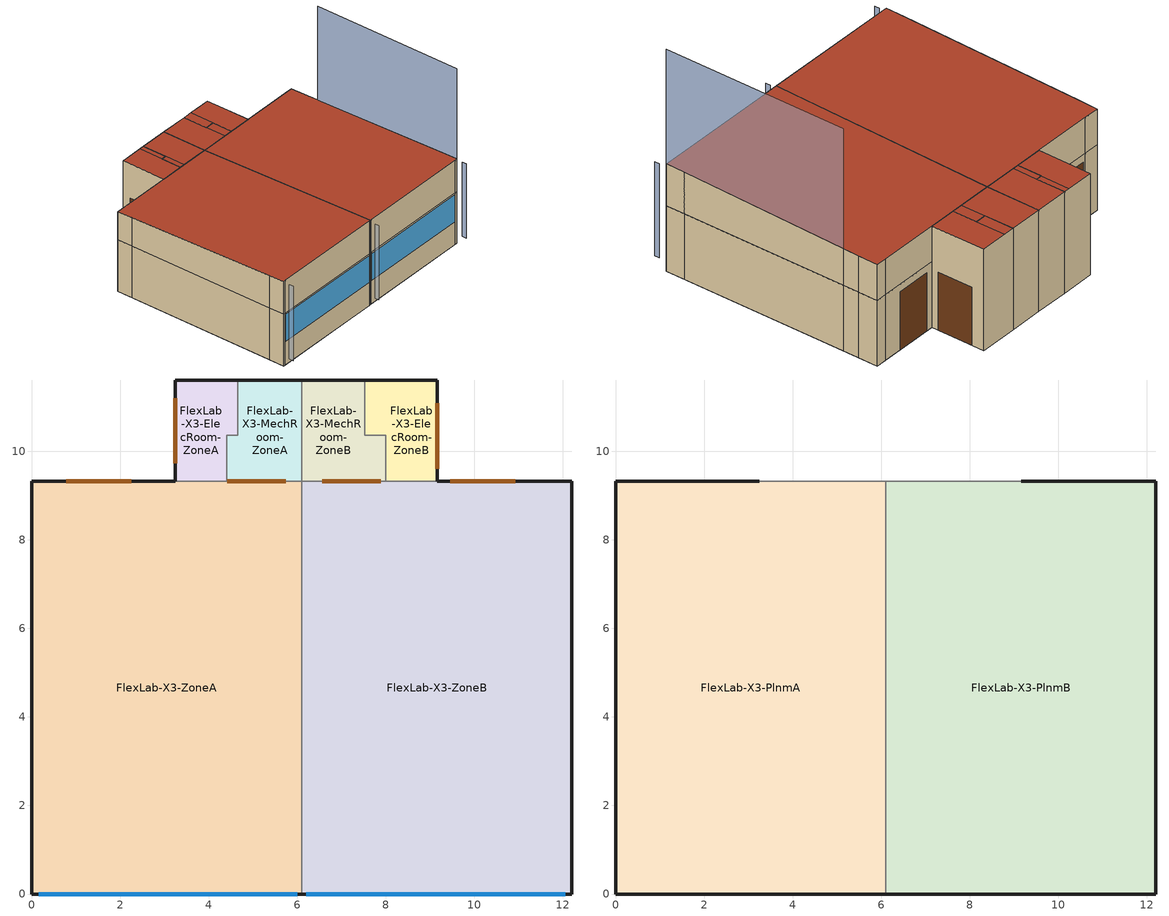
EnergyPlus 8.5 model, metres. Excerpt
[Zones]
FlexLab-X3-ElecRoom-ZoneA
 floor ground (FLOOR-SLAB): 4.66,11.61 4.66,10.36 4.41,10.36 4.41,9.32 3.24,9.32 3.24,11.61 z0
 wall outside (ZoneA-NorthWall-ElecRoom-Const): 4.66,11.61 3.24,11.61 z0:4.24
 wall outside (ZoneA-WestWall-ElecRoom-Const): 3.24,11.61 3.24,9.32 z0:4.24
 wall to FlexLab-X3-MechRoom-ZoneA (ZoneA-E1Wall-ElecRoom-Const): 4.41,9.32 4.41,10.36 z0:4.24
 wall to FlexLab-X3-MechRoom-ZoneA (ZoneA-E2Wall-ElecRoom-Const): 4.66,10.36 4.66,11.61 z0:4.24
 wall to FlexLab-X3-ZoneA (ZoneA-S1WALL-ElecRoom-Const): 3.24,9.32 4.41,9.32 z0:2.74
 wall to FlexLab-X3-MechRoom-ZoneA (ZoneA-S2Wall-ElecRoom-Const): 4.41,10.36 4.66,10.36 z0:4.24
 wall to FlexLab-X3-PlnmA (ZoneA-S1WALL-ElecRoom-Const): 3.24,9.32 4.41,9.32 z2.74:4.24
 door (AllDoor): 3.24,11.2 3.24,9.73 z0:2.43
 roof outside (Roof-Const): 4.41,9.32 4.41,11.61 3.24,11.61 3.24,9.32 z4.24; 4.66,10.36 4.66,11.61 4.41,11.61 4.41,10.36 z4.24
FlexLab-X3-ElecRoom-ZoneB
 floor ground (FLOOR-SLAB): 9.17,11.61 9.17,9.32 8,9.32 8,10.36 7.53,10.36 7.53,11.61 z0
 wall outside (ZoneB-EastWall-ElecRoom-Const): 9.17,9.32 9.17,11.61 z0:4.24
 wall outside (ZoneB-NorthWall-ElecRoom-Const): 9.17,11.61 7.53,11.61 z0:4.24
 wall to FlexLab-X3-ZoneB (ZONEB-S1WALL-ElecRoom-Const): 8,9.32 9.17,9.32 z0:2.74
 wall to FlexLab-X3-MechRoom-ZoneB (ZoneB-S2Wall-ElecRoom-Const): 7.53,10.36 8,10.36 z0:4.24
 wall to FlexLab-X3-PlnmB (ZONEB-S1WALL-ElecRoom-Const): 8,9.32 9.17,9.32 z2.74:4.24
 wall to FlexLab-X3-MechRoom-ZoneB (ZoneB-W1Wall-ElecRoom-Const): 8,10.36 8,9.32 z0:4.24
 wall to FlexLab-X3-MechRoom-ZoneB (ZoneB-W2Wall-ElecRoom-Const): 7.53,11.61 7.53,10.36 z0:4.24
 door (AllDoor): 9.17,9.61 9.17,11.08 z0:2.43
 roof outside (Roof-Const): 8,10.36 8,11.61 7.53,11.61 7.53,10.36 z4.24; 9.17,9.32 9.17,11.61 8,11.61 8,9.32 z4.24
FlexLab-X3-MechRoom-ZoneA
 floor ground (FLOOR-SLAB): 6.1,11.61 6.1,9.32 4.41,9.32 4.41,10.36 4.66,10.36 4.66,11.61 z0
 wall outside (ZoneA-N1Wall-MechRoom-Const): 6.1,11.61 4.66,11.61 z0:4.24
 wall to FlexLab-X3-MechRoom-ZoneB (ZoneA-EastWall-MechRoom-Const): 6.1,9.32 6.1,11.61 z0:4.24
 wall to FlexLab-X3-ZoneA (ZoneA-S1WALL-MECHROOM-Const): 5.75,9.32 6.1,9.32 z0:2.74
 wall to FlexLab-X3-ZoneA (ZoneA-S2WALL-MECHROOM-Const): 4.41,9.32 5.75,9.32 z0:2.74
 wall to FlexLab-X3-PlnmA (ZoneA-S1WALL-MECHROOM-Const): 5.75,9.32 6.1,9.32 z2.74:4.24
 wall to FlexLab-X3-PlnmA (ZoneA-S2WALL-MECHROOM-Const): 4.41,9.32 5.75,9.32 z2.74:4.24
 door inside (AllDoor): 4.42,9.32 5.74,9.32 z0:2.43
 roof outside (Roof-Const): 4.66,9.32 4.66,10.36 4.41,10.36 4.41,9.32 z4.24; 6.1,9.32 6.1,11.61 4.66,11.61 4.66,9.32 z4.24
FlexLab-X3-MechRoom-ZoneB
 floor ground (FLOOR-SLAB): 7.53,11.61 7.53,10.36 8,10.36 8,9.32 6.1,9.32 6.1,11.61 z0
 wall outside (ZoneB-N1Wall-MechRoom-Const): 7.53,11.61 6.1,11.61 z0:4.24
 wall to FlexLab-X3-ZoneB (ZoneB-S1WALL-MECHROOM-Const): 6.1,9.32 6.46,9.32 z0:2.74
 wall to FlexLab-X3-ZoneB (ZoneB-S2WALL-MECHROOM-Const): 6.46,9.32 8,9.32 z0:2.74
 wall to FlexLab-X3-PlnmB (ZoneB-S1WALL-MECHROOM-Const): 6.1,9.32 6.46,9.32 z2.74:4.24
 wall to FlexLab-X3-PlnmB (ZoneB-S2WALL-MECHROOM-Const): 6.46,9.32 8,9.32 z2.74:4.24
 door inside (AllDoor): 6.57,9.32 7.89,9.32 z0:2.43
 roof outside (Roof-Const): 7.53,9.32 7.53,11.61 6.1,11.61 6.1,9.32 z4.24; 8,9.32 8,10.36 7.53,10.36 7.53,9.32 z4.24
FlexLab-X3-ZoneA
 floor ground (FLOOR-SLAB): 6.1,9.32 6.1,0 0,0 0,9.32 z0
 wall outside (ZoneA-N1Wall-Const): 0.65,9.32 0,9.32 z0:2.74
 wall outside (ZoneA-N2Wall-Const): 3.24,9.32 0.65,9.32 z0:2.74
 wall outside (ZoneA-S1Wall-Const): 6.05,0 6.1,0 z0:2.74
 wall outside (ZoneA-S2Wall-Const): 0.12,0 6.05,0 z0:2.74
 wall outside (ZoneA-S3Wall-Const): 0,0 0.12,0 z0:2.74
 wall outside (ZoneA-W1Wall-Const): 0,0.8 0,0 z0:2.74
 wall outside (ZoneA-W2Wall-Const): 0,8.52 0,0.8 z0:2.74
 wall outside (ZoneA-W3Wall-Const): 0,9.32 0,8.52 z0:2.74
 wall to FlexLab-X3-ZoneB (ZoneA-E1Wall-Const): 6.1,0 6.1,0.8 z0:2.74
 wall to FlexLab-X3-ZoneB (ZoneA-E2Wall-Const): 6.1,0.8 6.1,8.78 z0:2.74
 wall to FlexLab-X3-ZoneB (ZoneA-E3Wall-Const): 6.1,8.78 6.1,9.32 z0:2.74
 window (GlzSys_A): 0.16,0 6.01,0 z1.24:2.67
 door (AllDoor): 2.25,9.32 0.78,9.32 z0:2.43
FlexLab-X3-ZoneB
 floor ground (FLOOR-SLAB): 12.2,9.32 12.2,0 6.1,0 6.1,9.32 z0
 wall outside (ZoneB-E3Wall-Const): 12.2,8.52 12.2,9.32 z0:2.74
 wall outside (ZoneB-N1Wall-Const): 12.2,9.32 11.76,9.32 z0:2.74
 wall outside (ZoneB-N2Wall-Const): 11.76,9.32 9.17,9.32 z0:2.74
 wall outside (ZoneB-S1Wall-Const): 12.1,0 12.2,0 z0:2.74
 wall outside (ZoneB-S2Wall-Const): 6.17,0 12.1,0 z0:2.74
 wall outside (ZoneB-S3Wall-Const): 6.1,0 6.17,0 z0:2.74
 wall outside (ZoneB-E2Wall-Const): 12.2,7.82 12.2,8.52 z0:2.74
 wall othersidecoefficients (ZoneB-E1Wall-Const): 12.2,0 12.2,0.8 z0:2.74
 wall othersidecoefficients (ZoneB-E2Wall-Const): 12.2,0.8 12.2,7.82 z0:2.74
 window (GlzSys_B): 6.21,0 12.06,0 z1.24:2.67
 door (AllDoor): 10.93,9.32 9.46,9.32 z0:2.43
FlexLab-X3-PlnmA
 floor to FlexLab-X3-ZoneA (Ceiling-Const): 6.1,9.32 6.1,0 0,0 0,9.32 z2.74
 wall outside (ZoneA-N1Wall-Const): 0.65,9.32 0,9.32 z2.74:4.24
 wall outside (ZoneA-N2Wall-Const): 3.24,9.32 0.65,9.32 z2.74:4.24
 wall outside (ZoneA-S1Wall-Const): 6.05,0 6.1,0 z2.74:4.5
 wall outside (ZoneA-S2Wall-Const): 0.12,0 6.05,0 z2.74:4.5
 wall outside (ZoneA-S3Wall-Const): 0,0 0.12,0 z2.74:4.5
 wall outside (ZoneA-W1Wall-Const): 0,0,4.5 0,0.8,4.47 0,0.8,2.74 0,0,2.74
 wall outside (ZoneA-W2Wall-Const): 0,0.8,4.47 0,8.52,4.26 0,8.52,2.74 0,0.8,2.74
 wall outside (ZoneA-W3Wall-Const): 0,8.52,4.26 0,9.32,4.24 0,9.32,2.74 0,8.52,2.74
 wall to FlexLab-X3-PlnmB (ZoneA-E1Wall-Const): 6.1,0,4.5 6.1,0,2.74 6.1,0.8,2.74 6.1,0.8,4.47
 wall to FlexLab-X3-PlnmB (ZoneA-E2Wall-Const): 6.1,0.8,4.47 6.1,0.8,2.74 6.1,8.78,2.74 6.1,8.78,4.27
 wall to FlexLab-X3-PlnmB (ZoneA-E3Wall-Const): 6.1,8.78,4.27 6.1,8.78,2.74 6.1,9.32,2.74 6.1,9.32,4.24
 roof outside (Roof-Const): 6.1,0,4.5 6.1,9.32,4.24 0,9.32,4.24 0,0,4.5
FlexLab-X3-PlnmB
 floor to FlexLab-X3-ZoneB (Ceiling-Const): 12.2,9.32 12.2,0 6.1,0 6.1,9.32 z2.74
 wall outside (ZoneB-E3Wall-Const): 12.2,8.52,4.26 12.2,8.52,2.74 12.2,9.32,2.74 12.2,9.32,4.24
 wall outside (ZoneB-N1Wall-Const): 12.2,9.32 11.76,9.32 z2.74:4.24
 wall outside (ZoneB-N2Wall-Const): 11.76,9.32 9.17,9.32 z2.74:4.24
 wall outside (ZoneB-S1Wall-Const): 12.1,0 12.2,0 z2.74:4.5
 wall outside (ZoneB-S2Wall-Const): 6.17,0 12.1,0 z2.74:4.5
 wall outside (ZoneB-S3Wall-Const): 6.1,0 6.17,0 z2.74:4.5
 wall outside (ZoneB-E2Wall-Const): 12.2,7.82,4.28 12.2,7.82,2.74 12.2,8.52,2.74 12.2,8.52,4.26
 wall othersidecoefficients (ZoneB-E1Wall-Const): 12.2,0,4.5 12.2,0,2.74 12.2,0.8,2.74 12.2,0.8,4.47
 wall othersidecoefficients (ZoneB-E2Wall-Const): 12.2,0.8,4.47 12.2,0.8,2.74 12.2,7.82,2.74 12.2,7.82,4.28
 roof outside (Roof-Const): 12.2,0,4.5 12.2,9.32,4.24 6.1,9.32,4.24 6.1,0,4.5
shading: 6.1,-0.47 6.1,-0.27 / 0.06,-0.47 0.06,-0.27 / 12.25,-0.47 12.25,-0.27 z0.46:4.41; 12.2,0,9.3 12.2,0,4.5 12.2,7.82,4.28 12.2,7.82,9.3
[Building]
Office: North Axis {deg}=0; Terrain=Suburbs; Loads Convergence Tolerance Value=0.04; Temperature Convergence Tolerance Value {deltaC}=0.4; Solar Distribution=FullInteriorAndExteriorWithReflections; Maximum Number of Warmup Days=30; Minimum Number of Warmup Days=6
[Site:Location]
Oakland Metropolitan Arpt_CA_USA Design_Conditions: Latitude {deg}=37.72; Longitude {deg}=-122.22; Time Zone {hr}=-8; Elevation {m}=2
[Site:GroundTemperature:BuildingSurface]
22, 22, 22, 22, 22, 22, 22, 22, 22, 22, 22, 22
[Material]
Name | Roughness | Thickness {m} | Conductivity {W/m-K} | Density {kg/m3} | Specific Heat {J/kg-K} | Thermal Absorptance | Solar Absorptance | Visible Absorptance
Topping Slab Material | Rough | 0.1524 | 0.36 | 1282 | 837 | 0.9 | 0.65 | 0.65
Slab Horizontal Insulation | Smooth | 0.127 | 0.035 | 265 | 1300 | 0.9 | 0.65 | 0.65
HW CONCRETE | Rough | 0.127 | 1.311 | 2240 | 836.8 | 0.9 | 0.7 | 0.7
Metal Panel | MediumSmooth | 0.0011 | 62 | 7580 | 485 | 0.9 | 0.5 | 0.5
Plywood 1/2" | MediumSmooth | 0.0127 | 0.115 | 545 | 1213 | 0.9 | 0.5 | 0.5
Plywood 3/4" | MediumSmooth | 0.0191 | 0.115 | 545 | 1213 | 0.9 | 0.5 | 0.5
Gypsum Board | MediumSmooth | 0.0159 | 0.16 | 801 | 837 | 0.9 | 0.69 | 0.63
Cement Board | MediumSmooth | 0.0165 | 0.58 | 1281 | 837 | 0.9 | 0.5 | 0.5
SIP 7.25" | MediumSmooth | 0.1842 | 0.038 | 29 | 1210 | 0.9 | 0.5 | 0.5
Ins Board 3/4" R3.8 | MediumSmooth | 0.0191 | 0.035 | 29 | 1213 | 0.9 | 0.5 | 0.5
Ins Board 7.5" R13 | MediumSmooth | 0.1905 | 0.039 | 48 | 1318 | 0.9 | 0.5 | 0.5
Equiv Layer K1-Kwall South Corner | MediumSmooth | 0.0762 | 0.035 | 109.2 | 1276 | 0.9 | 0.5 | 0.5
Equiv Layer K2-Kwall South Corner | MediumSmooth | 0.0762 | 0.046 | 111.3 | 1278 | 0.9 | 0.5 | 0.5
Equiv Layer K3-Kwall South Corner | MediumSmooth | 0.197 | 0.042 | 853.6 | 1300 | 0.9 | 0.5 | 0.5
Equiv Layer K1-Kwall North Corner | MediumSmooth | 0.0762 | 0.055 | 109.2 | 1276 | 0.9 | 0.5 | 0.5
Equiv Layer K2-Kwall North Corner | MediumSmooth | 0.0762 | 0.065 | 111.3 | 1278 | 0.9 | 0.5 | 0.5
Equiv Layer K3-Kwall North Corner | MediumSmooth | 0.197 | 0.052 | 874.9 | 1312 | 0.9 | 0.5 | 0.5
Equiv Layer K1-Kwall Middle | MediumSmooth | 0.0762 | 0.0344 | 48.3 | 1228 | 0.9 | 0.5 | 0.5
Equiv Layer K1-Jwall South | MediumSmooth | 0.0889 | 0.0465 | 105.1 | 1273 | 0.9 | 0.5 | 0.5
Equiv Layer K2-Jwall South | MediumSmooth | 0.1053 | 0.096 | 873 | 1109 | 0.9 | 0.5 | 0.5
Equiv Layer K3-Jwall South | MediumSmooth | 0.1827 | 0.292 | 694 | 1287 | 0.9 | 0.5 | 0.5
Equiv Layer K1-Jwall North | MediumSmooth | 0.1016 | 0.0565 | 619.6 | 1010 | 0.9 | 0.5 | 0.5
Equiv Layer K2-Jwall North | MediumSmooth | 0.1848 | 0.184 | 747.9 | 1599 | 0.9 | 0.5 | 0.5
Equiv Layer K1-Hwall South | MediumSmooth | 0.1016 | 0.046 | 75.3 | 1250 | 0.9 | 0.5 | 0.5
Equiv Layer K2-Hwall South | MediumSmooth | 0.1016 | 0.0488 | 297.9 | 1411 | 0.9 | 0.5 | 0.5
Equiv Layer K3-Hwall South | MediumSmooth | 0.3927 | 0.066 | 1428 | 1044 | 0.9 | 0.5 | 0.5
Equiv Layer K1-Hwall North | MediumSmooth | 0.0889 | 0.0503 | 107.1 | 1274 | 0.9 | 0.5 | 0.5
Equiv Layer K2-Hwall North | MediumSmooth | 0.1803 | 0.0635 | 89.6 | 1261 | 0.9 | 0.5 | 0.5
Equiv Layer K3-Hwall North | MediumSmooth | 0.508 | 0.116 | 563.7 | 968 | 0.9 | 0.5 | 0.5
Equiv Layer K1-SouthWall | MediumSmooth | 0.1524 | 0.174 | 105.9 | 1312 | 0.9 | 0.5 | 0.5
Equiv Layer K1-NorthWall | MediumSmooth | 0.1842 | 0.205 | 270 | 1300 | 0.9 | 0.5 | 0.5
Equiv Layer K2-NorthWall | MediumSmooth | 0.0762 | 0.0418 | 72.9 | 1249 | 0.9 | 0.5 | 0.5
Equiv Layer K4-NorthWall | MediumSmooth | 0.1524 | 0.136 | 80.1 | 1314 | 0.9 | 0.5 | 0.5
Equiv Layer K5-NorthWall | MediumSmooth | 0.0889 | 0.3706 | 79.4 | 230 | 0.9 | 0.5 | 0.5
Acous Tile 3/4in | MediumSmooth | 0.0191 | 0.057 | 288 | 1890 | 0.9 | 0.857 | 0.8973
Door_StainlessSteel | MediumSmooth | 0.015 | 20 | 8050 | 450 | 0.9 | 0.9 | 0.9
Door_InsulationBoard | MediumSmooth | 0.08 | 0.03 | 40 | 1200 | 0.9 | 0.9 | 0.9
Ins Board 4" R20 | MediumSmooth | 0.1016 | 0.037 | 29 | 1213 | 0.9 | 0.5 | 0.5
Roof Decking Material | Rough | 0.0127 | 0.13 | 850 | 1300 | 0.87 | 0.12
Plywood 1.125" | MediumSmooth | 0.0286 | 0.115 | 545 | 1213 | 0.9 | 0.5 | 0.5
Ins Board 10" R38 | MediumSmooth | 0.254 | 0.037 | 29 | 1213 | 0.9 | 0.5 | 0.5
AdditionalInsulation | MediumRough | 0.1524 | 0.023 | 40 | 1500 | 0.9 | 0.7 | 0.7
[Material:AirGap]
Air Layer 3/4" vertical-AL11: Thermal Resistance {m2-K/W}=0.158
[WindowMaterial:SimpleGlazingSystem] U-Factor {W/m2-K}=6.2458; Solar Heat Gain Coefficient=0.92; Visible Transmittance=0.7
GlzSys_A_Detail; GlzSys_B_Detail
[WindowMaterial:Shade]
Material=ROLL SHADE; Solar Transmittance at normal incidence=0.3; Solar Reflectance (same for front and back side)=0.5; Visible Transmittance at normal incidence=0.3; Visible reflectance (same for front and back side)=0.5; IR Emissivity (same for front and back side)=0.9; IR Transmittance=0.05; Thickness=0.003; Conductivity {W/m-K}=0.1; Shade to Glass Distance=0.1; Top Opening Multiplier=0; Bottom Opening Multiplier=0; Left-Side Opening Multiplier=0.5; Right-Side Opening Multiplier=0.5; Air-Flow Permeability=0
[Construction]
FLOOR-SLAB: HW CONCRETE, Slab Horizontal Insulation, Topping Slab Material
Ceiling-Const: Acous Tile 3/4in
ZoneB-S1Wall-Const: Metal Panel, Air Layer 3/4" vertical-AL11, Equiv Layer K2-Kwall South Corner, Plywood 1/2", Equiv Layer K3-Kwall South Corner, Gypsum Board
ZoneB-S2Wall-Const; ZoneA-S2Wall-Const: Cement Board, Air Layer 3/4" vertical-AL11, Ins Board 3/4" R3.8, Plywood 1/2", Equiv Layer K1-SouthWall, Gypsum Board
ZoneB-S3Wall-Const; ZoneA-S1Wall-Const: Metal Panel, Air Layer 3/4" vertical-AL11, Equiv Layer K1-Jwall South, Plywood 1/2", Equiv Layer K2-Jwall South, Gypsum Board
ZoneB-N1Wall-Const: Metal Panel, Air Layer 3/4" vertical-AL11, Equiv Layer K2-Kwall North Corner, Plywood 1/2", Equiv Layer K3-Kwall North Corner, Gypsum Board
ZoneB-N2Wall-Const; ZoneA-N2Wall-Const: Metal Panel, Air Layer 3/4" vertical-AL11, Ins Board 3/4" R3.8, Plywood 1/2", Equiv Layer K4-NorthWall, Gypsum Board
ZoneA-S3Wall-Const: Metal Panel, Air Layer 3/4" vertical-AL11, Equiv Layer K1-Hwall South, Plywood 1/2", Equiv Layer K2-Hwall South, Gypsum Board
ZoneA-E1Wall-Const: Gypsum Board, Equiv Layer K2-Jwall South, Plywood 1/2", Equiv Layer K3-Jwall South, Plywood 1/2", Equiv Layer K2-Jwall South, Gypsum Board
ZoneA-E2Wall-Const; ZoneA-EastWall-MechRoom-Const: Gypsum Board, Ins Board 4" R20, Plywood 1/2", SIP 7.25", Plywood 1/2", Ins Board 4" R20, Gypsum Board
ZoneA-E3Wall-Const: Gypsum Board, Equiv Layer K1-Jwall North, Plywood 1/2", Equiv Layer K2-Jwall North, Plywood 1/2", Equiv Layer K1-Jwall North, Gypsum Board
ZoneA-N1Wall-Const: Metal Panel, Air Layer 3/4" vertical-AL11, Equiv Layer K1-Hwall North, Plywood 3/4", Equiv Layer K3-Kwall North Corner, Gypsum Board
ZoneB-E1Wall-Const: Gypsum Board, Equiv Layer K2-Hwall South, Plywood 1/2", Equiv Layer K3-Hwall South, Plywood 1/2", Equiv Layer K2-Hwall South, Gypsum Board
ZoneB-E2Wall-Const: Gypsum Board, Ins Board 4" R20, Plywood 1/2", SIP 7.25", Plywood 1/2", Plywood 1/2", SIP 7.25", Plywood 1/2", Ins Board 4" R20, Gypsum Board
ZoneB-E3Wall-Const: Metal Panel, Air Layer 3/4" vertical-AL11, Equiv Layer K2-Hwall North, Plywood 1/2", Equiv Layer K3-Hwall North, Gypsum Board
ZONEB-S1WALL-ElecRoom-Const; ZoneA-S1WALL-ElecRoom-Const: Gypsum Board, Plywood 1/2", Equiv Layer K1-NorthWall, Plywood 1/2", Equiv Layer K2-NorthWall, Plywood 3/4"
ZoneB-S2Wall-ElecRoom-Const; ZoneB-W1Wall-ElecRoom-Const; ZoneB-W2Wall-ElecRoom-Const; ZoneA-E1Wall-ElecRoom-Const; ZoneA-E2Wall-ElecRoom-Const; ZoneA-S2Wall-ElecRoom-Const: Gypsum Board, Plywood 1/2", SIP 7.25", Plywood 1/2", Ins Board 4" R20, Plywood 3/4"
ZoneB-NorthWall-ElecRoom-Const; ZoneA-NorthWall-ElecRoom-Const: Metal Panel, Air Layer 3/4" vertical-AL11, Ins Board 4" R20, Plywood 1/2", SIP 7.25", Plywood 1/2", Plywood 3/4"
ZoneB-EastWall-ElecRoom-Const; ZoneA-WestWall-ElecRoom-Const: Metal Panel, Air Layer 3/4" vertical-AL11, Plywood 1/2", Ins Board 7.5" R13, Plywood 1/2", Plywood 3/4"
ZoneB-S1WALL-MECHROOM-Const; ZoneA-S1WALL-MECHROOM-Const: Gypsum Board, Equiv Layer K1-Jwall North, Gypsum Board
ZoneB-S2WALL-MECHROOM-Const; ZoneA-S2WALL-MECHROOM-Const: Gypsum Board, Equiv Layer K5-NorthWall, Gypsum Board
ZoneB-N1Wall-MechRoom-Const; ZoneA-N1Wall-MechRoom-Const: Metal Panel, Air Layer 3/4" vertical-AL11, Ins Board 4" R20, Plywood 1/2", SIP 7.25", Plywood 1/2", Gypsum Board
AllDoor: Door_StainlessSteel, Door_InsulationBoard, Door_StainlessSteel
GlzSys_A: GlzSys_A_Detail
GlzSys_B: GlzSys_B_Detail
Roof-Const: Roof Decking Material, Ins Board 4" R20, Ins Board 10" R38, Plywood 1.125"
ZoneA-W1Wall-Const: Metal Panel, Air Layer 3/4" vertical-AL11, Equiv Layer K1-Kwall South Corner, Plywood 1/2", Equiv Layer K3-Kwall South Corner, AdditionalInsulation, Gypsum Board
ZoneA-W2Wall-Const: Metal Panel, Air Layer 3/4" vertical-AL11, Equiv Layer K1-Kwall Middle, Plywood 1/2", SIP 7.25", Plywood 1/2", AdditionalInsulation, Gypsum Board
ZoneA-W3Wall-Const: Metal Panel, Air Layer 3/4" vertical-AL11, Equiv Layer K1-Kwall North Corner, Plywood 1/2", Equiv Layer K3-Kwall North Corner, AdditionalInsulation, Gypsum Board
[WINDOWPROPERTY:SHADINGCONTROL]
shadingControl_ZoneA: Shading Type=InteriorShade; Shading Control Type=OnIfScheduleAllows; Schedule=FMU_Shading_ZoneA; Shading Control Is Scheduled=YES; Glare Control Is Active=NO; Material Name of Shading Device=ROLL SHADE
[Zone]
FlexLab-X3-ElecRoom-ZoneA; FlexLab-X3-ElecRoom-ZoneB; FlexLab-X3-MechRoom-ZoneA; FlexLab-X3-MechRoom-ZoneB; FlexLab-X3-ZoneA; FlexLab-X3-ZoneB; FlexLab-X3-PlnmA; FlexLab-X3-PlnmB: 0, 0, 0, 1
[ShadingProperty:Reflectance]
Shading Surface=Flexlax-X2 Shade; Diffuse Solar Reflectance of Unglazed Part of Shading Surface=0.35; Diffuse Visible Reflectance of Unglazed Part of Shading Surface=0.35; Fraction of Shading Surface That Is Glazed=0
[SurfaceProperty:OtherSideCoefficients]
X2A-Temperature: Combined Convective/Radiative Film Coefficient {W/m2-K}=7.69; Constant Temperature {C}=22; Constant Temperature Coefficient=1; External Dry-Bulb Temperature Coefficient=0; Ground Temperature Coefficient=0; Wind Speed Coefficient=0; Zone Air Temperature Coefficient=0
[People] Number of People Schedule=OCC-SCHED; Number of People Calculation Method=Area/Person; Fraction Radiant=0.3; Sensible Heat Fraction=AUTOCALCULATE; Enable ASHRAE 55 Comfort Warnings=No; Mean Radiant Temperature Calculation Type=ZoneAveraged; Work Efficiency Schedule=WORK_EFF-SCHED; Clothing Insulation Calculation Method=ClothingInsulationSchedule
Name | Zone or ZoneList | Zone Floor Area per Person {m2/person} | Activity Level Schedule
FlexLab-X3-ZoneA People 1 | FlexLab-X3-ZoneA | 16.588 | ALWAYSON
FlexLab-X3-ZoneB People 1 | FlexLab-X3-ZoneB | 18.58 | ACTIVITY-SCHED
[Lights] Schedule=LIGHT-SCHED; Design Level Calculation Method=Watts/Area; Watts per Zone Floor Area {W/m2}=8.26; Return Air Fraction=0; Fraction Radiant=0.7; Fraction Visible=0.2; Fraction Replaceable=1
Name | Zone or ZoneList
FlexLab-X3-ZoneA Lights | FlexLab-X3-ZoneA
FlexLab-X3-ZoneB Lights | FlexLab-X3-ZoneB
[ElectricEquipment] Schedule=EQUIP-SCHED; Design Level Calculation Method=Watts/Area; Watts per Zone Floor Area {W/m2}=6.78; Fraction Latent=0; Fraction Radiant=0.5; Fraction Lost=0
Name | Zone or ZoneList
FlexLab-X3-ZoneA ElecEq | FlexLab-X3-ZoneA
FlexLab-X3-ZoneB ElecEq | FlexLab-X3-ZoneB
[OtherEquipment] Design Level Calculation Method=EquipmentLevel; Design Level {W}=0.293071; Power per Zone Floor Area {W/m2}=0; Fraction Latent=0.1; Fraction Radiant=0; Fraction Lost=0
Name | Zone or ZoneList | Schedule
FlexLab-X3-ZoneA OtherEq | FlexLab-X3-ZoneA | FMU_OTHEQU_ZONEA
FlexLab-X3-ZoneB OtherEq | FlexLab-X3-ZoneB | FMU_OTHEQU_ZONEB
[ZoneInfiltration:DesignFlowRate] Schedule=INFIL-SCHED; Design Flow Rate Calculation Method=Flow/ExteriorArea; Flow per Exterior Surface Area {m3/s-m2}=0.000302; Constant Term Coefficient=1; Temperature Term Coefficient=0; Velocity Term Coefficient=0; Velocity Squared Term Coefficient=0
Name | Zone or ZoneList
FlexLab-X3-ZoneA Infil | FlexLab-X3-ZoneA
FlexLab-X3-ZoneB Infil | FlexLab-X3-ZoneB
[EnergyManagementSystem:Sensor]
Solar_Beam_Incident_Cos: Output:Variable or Output:Meter Index Key=Win-FlexLab-X3-ZoneA; Output:Variable or Output:Meter=Surface Outside Face Beam Solar Incident Angle Cosine Value
[Schedule:Compact]
ALWAYSON: Through: 12/31, For: AllDays, Until: 24:00, 1
OCC-SCHED: Through: 12/31, For: SummerDesignDay, Until: 06:00, 0, Until: 22:00, 1, Until: 24:00, 0.05, For: Weekdays, Until: 06:00, 0, Until: 07:00, 0.1, Until: 08:00, 0.2, Until: 12:00, 0.95, Until: 13:00, 0.5, Until: 17:00, 0.95, Until: 18:00, 0.7, Until: 20:00, 0.4, Until: 22:00, 0.1, Until: 24:00, 0.05, For: Saturday, Until: 06:00, 0, Until: 08:00, 0.1, Until: 14:00, 0.5, Until: 17:00, 0.1, Until: 24:00, 0, For: AllOtherDays, Until: 24:00, 0
LIGHT-SCHED: Through: 12/31, For: Weekdays, Until: 05:00, 0.05, Until: 07:00, 0.1, Until: 08:00, 0.3, Until: 17:00, 0.9, Until: 18:00, 0.7, Until: 20:00, 0.5, Until: 22:00, 0.3, Until: 23:00, 0.1, Until: 24:00, 0.05, For: Saturday, Until: 06:00, 0.05, Until: 08:00, 0.1, Until: 14:00, 0.5, Until: 17:00, 0.15, Until: 24:00, 0.05, For: SummerDesignDay, Until: 24:00, 1, For: WinterDesignDay, Until: 24:00, 0, For: AllOtherDays, Until: 24:00, 0.05
ACTIVITY-SCHED: Through: 12/31, For: AllDays, Until: 24:00, 120
EQUIP-SCHED: Through: 12/31, For: Weekdays, Until: 08:00, 0.4, Until: 12:00, 0.9, Until: 13:00, 0.8, Until: 17:00, 0.9, Until: 18:00, 0.8, Until: 20:00, 0.6, Until: 22:00, 0.5, Until: 24:00, 0.4, For: Saturday, Until: 06:00, 0.3, Until: 08:00, 0.4, Until: 14:00, 0.5, Until: 17:00, 0.35, Until: 24:00, 0.3, For: SummerDesignDay, Until: 24:00, 1, For: WinterDesignDay, Until: 24:00, 0, For: AllOtherDays, Until: 24:00, 0.3
INFIL-SCHED: Through: 12/31, For: Weekdays SummerDesignDay, Until: 06:00, 1, Until: 22:00, 0.25, Until: 24:00, 1, For: Saturday WinterDesignDay, Until: 06:00, 1, Until: 18:00, 0.25, Until: 24:00, 1, For: Sunday Holidays AllOtherDays, Until: 24:00, 1
WORK_EFF-SCHED: Through: 12/31, For: AllDays, Until: 24:00, 0
[Schedule:File] File=input_file.csv; Rows to Skip at Top=1; Number of Hours of Data=8760; Column Separator=Comma; Interpolate to Timestep=Yes
Name | Column Number
FMU_OTHEQU_ZONEA; FMU_OTHEQU_ZONEB | 1
FMU_Shading_ZoneA | 3
